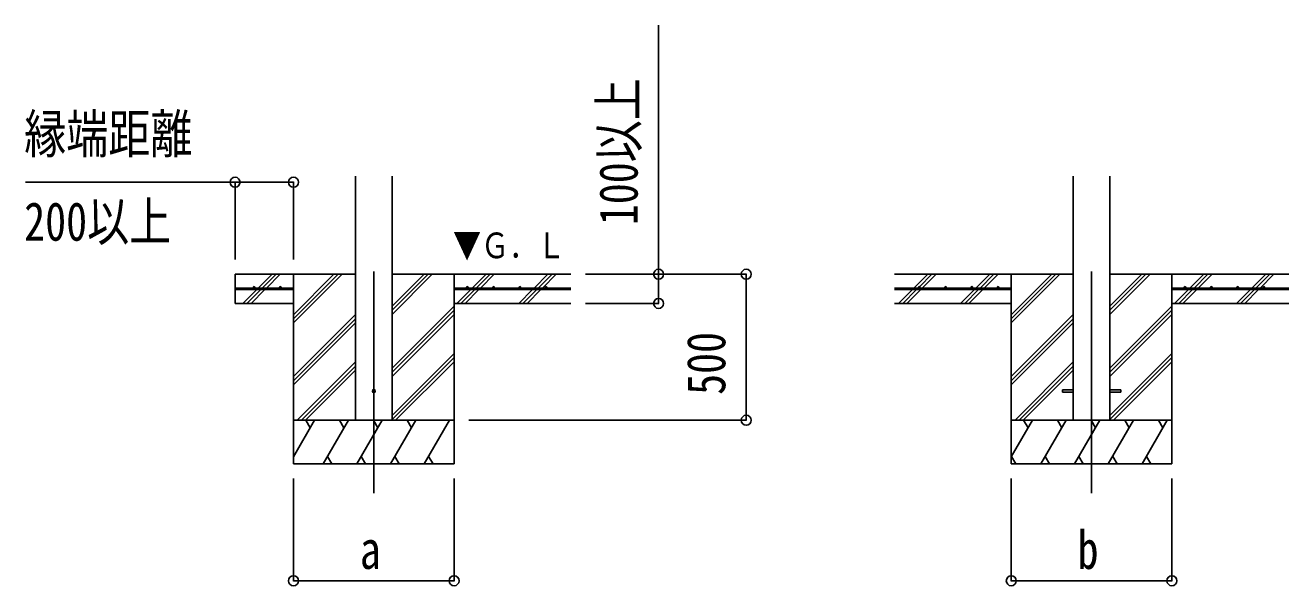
# Model space of a CAD drawing. Units: millimetres, scale not verified. Extents: x -16820 to 16820, y -11880 to 11880.
# Drawn here: x -13569 to -9243, y 761 to 2681 of the extents above; entities that cross this region are included whole.
import ezdxf
from ezdxf.enums import TextEntityAlignment as Align

# ---------------------------------------------------------------- set-up
doc = ezdxf.new("R2010")
doc.units = ezdxf.units.MM
doc.header["$LTSCALE"] = 60
for name, color, linetype in [('0-4_YKK_12', 2, 'Continuous'), ('0-5_YKK_13', 4, 'Continuous'), ('0-6_YKK_A1', 4, 'Continuous'), ('0-7_YKK_D', 6, 'Continuous')]:
    doc.layers.add(name, color=color, linetype=linetype)
doc.styles.add('ＭＳ ゴシック', font='')
doc.styles.get('ＭＳ ゴシック').set_extended_font_data('MS Gothic')

msp = doc.modelspace()

# ---------------------------------------------------------------- linework, layer by layer
at = {"layer": '0-4_YKK_12'}
for p, q in [((-12375.75, 1837.49), (-12375.75, 1078.28)), ((-9918.36, 1837.49), (-9918.36, 1078.28))]:
    msp.add_line(p, q, dxfattribs=at)
at = {"layer": '0-5_YKK_13'}
for p, q in [((-10018.36, 1432.78), (-10018.36, 1423.78)), ((-10018.36, 1432.78), (-9980.86, 1432.78)), ((-9855.86, 1432.78), (-9818.36, 1432.78)), ((-9818.36, 1432.78), (-9818.36, 1423.78)), ((-10018.36, 1423.78), (-9980.86, 1423.78)), ((-9855.86, 1423.78), (-9818.36, 1423.78))]:
    msp.add_line(p, q, dxfattribs=at)
msp.add_circle((-12375.75, 1428.28), 5, dxfattribs=at)
at = {"layer": '0-6_YKK_A1'}
for p, q in [((-12438.25, 1328.28), (-12438.25, 2163.63)), ((-12313.25, 1328.28), (-12313.25, 2163.63)), ((-9980.86, 2164.63), (-9980.86, 1328.28)), ((-9855.86, 2164.63), (-9855.86, 1328.28)), ((-12438.25, 1828.28), (-12850.75, 1828.28)), ((-12850.75, 1828.28), (-12850.75, 1728.28)), ((-12771.78, 1780.78), (-12724.28, 1828.28)), ((-12757.64, 1780.78), (-12710.14, 1828.28)), ((-12743.5, 1780.78), (-12696, 1828.28)), ((-12650.75, 1828.28), (-12650.75, 1178.28)), ((-12650.75, 1661.4), (-12483.87, 1828.28)), ((-12650.75, 1675.55), (-12498.01, 1828.28)), ((-12650.75, 1689.69), (-12512.15, 1828.28)), ((-12313.25, 1690.54), (-12175.5, 1828.28)), ((-12313.25, 1704.68), (-12189.64, 1828.28)), ((-12313.25, 1718.82), (-12203.78, 1828.28)), ((-12313.25, 1828.28), (-11700.75, 1828.28)), ((-12100.75, 1828.28), (-12100.75, 1178.28)), ((-12039.15, 1780.78), (-11991.65, 1828.28)), ((-12025.01, 1780.78), (-11977.51, 1828.28)), ((-12010.87, 1780.78), (-11963.37, 1828.28)), ((-11827.02, 1780.78), (-11779.52, 1828.28)), ((-11812.88, 1780.78), (-11765.38, 1828.28)), ((-11798.73, 1780.78), (-11751.23, 1828.28)), ((-9980.86, 1828.28), (-10593.36, 1828.28)), ((-10526.53, 1780.78), (-10479.03, 1828.28)), ((-10507.53, 1785.64), (-10464.88, 1828.28)), ((-10498.24, 1780.78), (-10450.74, 1828.28)), ((-10314.39, 1780.78), (-10266.89, 1828.28)), ((-10300.25, 1780.78), (-10252.75, 1828.28)), ((-10286.11, 1780.78), (-10238.61, 1828.28)), ((-10193.36, 1828.28), (-10193.36, 1178.28)), ((-10193.36, 1661.4), (-10026.48, 1828.28)), ((-10193.36, 1675.55), (-10040.62, 1828.28)), ((-10193.36, 1689.69), (-10054.76, 1828.28)), ((-9855.86, 1690.54), (-9718.11, 1828.28)), ((-9855.86, 1704.68), (-9732.25, 1828.28)), ((-9855.86, 1718.82), (-9746.39, 1828.28)), ((-9855.86, 1828.28), (-9243.36, 1828.28)), ((-9643.36, 1828.28), (-9643.36, 1178.28)), ((-9581.76, 1780.78), (-9534.26, 1828.28)), ((-9567.62, 1780.78), (-9520.12, 1828.28)), ((-9553.48, 1780.78), (-9505.98, 1828.28)), ((-9369.63, 1780.78), (-9322.13, 1828.28)), ((-9355.49, 1780.78), (-9307.99, 1828.28)), ((-9341.35, 1780.78), (-9293.85, 1828.28)), ((-12650.75, 1780.78), (-12850.75, 1780.78)), ((-12650.75, 1775.78), (-12850.75, 1775.78)), ((-12822.88, 1729.69), (-12776.78, 1775.78)), ((-12810.14, 1728.28), (-12762.64, 1775.78)), ((-12796, 1728.28), (-12748.5, 1775.78)), ((-12650.75, 1780.78), (-12650.75, 1775.78)), ((-12100.75, 1780.78), (-11700.75, 1780.78)), ((-12100.75, 1780.78), (-12100.75, 1775.78)), ((-12100.75, 1775.78), (-11700.75, 1775.78)), ((-12091.65, 1728.28), (-12044.15, 1775.78)), ((-12077.51, 1728.28), (-12030.01, 1775.78)), ((-12063.37, 1728.28), (-12015.87, 1775.78)), ((-11879.52, 1728.28), (-11832.02, 1775.78)), ((-11865.38, 1728.28), (-11817.88, 1775.78)), ((-11851.24, 1728.28), (-11803.73, 1775.78)), ((-10193.36, 1780.78), (-10593.36, 1780.78)), ((-10193.36, 1775.78), (-10593.36, 1775.78)), ((-10579.03, 1728.28), (-10531.53, 1775.78)), ((-10564.89, 1728.28), (-10517.38, 1775.78)), ((-10550.74, 1728.28), (-10503.24, 1775.78)), ((-10512.38, 1780.78), (-10510.72, 1782.45)), ((-10365.49, 1729.69), (-10319.39, 1775.78)), ((-10352.75, 1728.28), (-10305.25, 1775.78)), ((-10338.61, 1728.28), (-10291.11, 1775.78)), ((-10193.36, 1780.78), (-10193.36, 1775.78)), ((-9643.36, 1780.78), (-9243.36, 1780.78)), ((-9643.36, 1780.78), (-9643.36, 1775.78)), ((-9643.36, 1775.78), (-9243.36, 1775.78)), ((-9634.26, 1728.28), (-9586.76, 1775.78)), ((-9620.12, 1728.28), (-9572.62, 1775.78)), ((-9605.98, 1728.28), (-9558.48, 1775.78)), ((-9422.13, 1728.28), (-9374.63, 1775.78)), ((-9407.99, 1728.28), (-9360.49, 1775.78)), ((-9393.85, 1728.28), (-9346.35, 1775.78)), ((-12650.75, 1728.28), (-12850.75, 1728.28)), ((-12650.75, 1477.56), (-12438.25, 1690.06)), ((-12313.25, 1506.69), (-12100.75, 1719.19)), ((-12313.25, 1492.55), (-12100.75, 1705.05)), ((-12313.25, 1478.4), (-12100.75, 1690.9)), ((-12100.75, 1728.28), (-11700.75, 1728.28)), ((-10193.36, 1728.28), (-10593.36, 1728.28)), ((-10193.36, 1477.56), (-9980.86, 1690.05)), ((-9855.86, 1506.69), (-9643.36, 1719.19)), ((-9855.86, 1492.55), (-9643.36, 1705.05)), ((-9855.86, 1478.4), (-9643.36, 1690.9)), ((-9643.36, 1728.28), (-9243.36, 1728.28)), ((-12650.75, 1463.42), (-12438.25, 1675.91)), ((-12650.75, 1449.27), (-12438.25, 1661.77)), ((-10193.36, 1463.42), (-9980.86, 1675.91)), ((-10193.36, 1449.27), (-9980.86, 1661.77)), ((-12637.89, 1328.28), (-12438.25, 1527.92)), ((-12313.25, 1344.56), (-12100.75, 1557.06)), ((-12313.25, 1330.42), (-12100.75, 1542.91)), ((-12301.24, 1328.28), (-12100.75, 1528.77)), ((-10180.5, 1328.28), (-9980.86, 1527.92)), ((-9855.86, 1344.56), (-9643.36, 1557.06)), ((-9855.86, 1330.42), (-9643.36, 1542.91)), ((-9843.85, 1328.28), (-9643.36, 1528.77)), ((-12623.75, 1328.28), (-12438.25, 1513.78)), ((-12609.6, 1328.28), (-12438.25, 1499.64)), ((-10166.36, 1328.28), (-9980.86, 1513.78)), ((-10152.22, 1328.28), (-9980.86, 1499.64)), ((-12100.75, 1328.28), (-12650.75, 1328.28)), ((-12650.75, 1202.83), (-12578.32, 1328.28)), ((-12593.32, 1302.3), (-12608.32, 1328.28)), ((-12549.45, 1178.28), (-12462.85, 1328.28)), ((-12477.85, 1302.3), (-12492.85, 1328.28)), ((-12433.98, 1178.28), (-12347.38, 1328.28)), ((-12362.38, 1302.3), (-12377.38, 1328.28)), ((-12318.51, 1178.28), (-12231.91, 1328.28)), ((-12246.91, 1302.3), (-12261.91, 1328.28)), ((-12203.04, 1178.28), (-12116.44, 1328.28)), ((-12146.44, 1328.28), (-12146.44, 1328.28)), ((-9643.36, 1328.28), (-10193.36, 1328.28)), ((-10193.36, 1202.83), (-10120.93, 1328.28)), ((-10135.93, 1302.3), (-10150.93, 1328.28)), ((-10092.06, 1178.28), (-10005.46, 1328.28)), ((-10020.46, 1302.3), (-10035.46, 1328.28)), ((-9976.59, 1178.28), (-9889.99, 1328.28)), ((-9904.99, 1302.3), (-9919.99, 1328.28)), ((-9861.12, 1178.28), (-9774.52, 1328.28)), ((-9789.52, 1302.3), (-9804.52, 1328.28)), ((-9745.65, 1178.28), (-9659.05, 1328.28)), ((-9674.05, 1302.3), (-9689.05, 1328.28)), ((-12650.75, 1178.28), (-12100.75, 1178.28)), ((-12534.45, 1204.26), (-12519.45, 1178.28)), ((-12418.98, 1204.26), (-12403.98, 1178.28)), ((-12303.51, 1204.26), (-12288.51, 1178.28)), ((-12188.04, 1204.26), (-12173.04, 1178.28)), ((-10193.36, 1178.28), (-9643.36, 1178.28)), ((-10192.53, 1204.26), (-10177.53, 1178.29)), ((-10077.06, 1204.26), (-10062.07, 1178.28)), ((-9961.59, 1204.26), (-9946.6, 1178.28)), ((-9846.12, 1204.26), (-9831.12, 1178.28)), ((-9730.65, 1204.26), (-9715.66, 1178.28))]:
    msp.add_line(p, q, dxfattribs=at)
for centre in [(-12785.75, 1783.28), (-12695.75, 1783.28), (-12055.75, 1783.28), (-11965.75, 1783.28), (-11875.75, 1783.28), (-11785.75, 1783.28), (-10508.36, 1783.28), (-10418.36, 1783.28), (-10328.36, 1783.28), (-10238.36, 1783.28), (-9598.36, 1783.28), (-9508.36, 1783.28), (-9418.36, 1783.28), (-9328.36, 1783.28)]:
    msp.add_circle(centre, 2.5, dxfattribs=at)
at = {"layer": '0-7_YKK_D'}
for p, q in [((-12850.75, 2143.54), (-13568.56, 2143.54)), ((-12850.75, 1878.28), (-12850.75, 2144.54)), ((-12850.75, 2143.54), (-12650.75, 2143.54)), ((-12650.75, 1878.28), (-12650.75, 2144.54)), ((-11650.75, 1828.28), (-11099.75, 1828.28)), ((-11650.75, 1828.28), (-11399.75, 1828.28)), ((-11100.75, 1328.28), (-11100.75, 1828.28)), ((-11650.75, 1728.28), (-11399.75, 1728.28)), ((-12050.75, 1328.28), (-11099.75, 1328.28)), ((-12650.75, 1128.28), (-12650.75, 777.28)), ((-12100.75, 1128.28), (-12100.75, 777.28)), ((-10193.36, 1128.28), (-10193.36, 777.28)), ((-9643.36, 1128.28), (-9643.36, 777.28)), ((-12650.75, 778.28), (-12100.75, 778.28)), ((-10193.36, 778.28), (-9643.36, 778.28))]:
    msp.add_line(p, q, dxfattribs=at)
msp.add_lwpolyline([(-11400.75, 1728.28), (-11400.75, 1828.28), (-11400.75, 2681.08)], dxfattribs=at)
for centre in [(-12850.75, 2143.54), (-12650.75, 2143.54), (-11400.75, 1828.28), (-11100.75, 1828.28), (-11400.75, 1728.28), (-11100.75, 1328.28), (-12650.75, 778.28), (-12100.75, 778.28), (-10193.36, 778.28), (-9643.36, 778.28)]:
    msp.add_circle(centre, 17, dxfattribs=at)

# ---------------------------------------------------------------- texts
at = {"layer": '0-6_YKK_A1', "style": 'ＭＳ ゴシック', "width": 0.8}
msp.add_text('▼Ｇ．Ｌ', height=87.98, dxfattribs=at).set_placement((-12104.62, 1856.73), align=Align.BOTTOM_LEFT)
at = {"layer": '0-7_YKK_D', "style": 'ＭＳ ゴシック', "width": 0.8}
for s, p in [('100以上', (-11432.75, 1996.28)), ('500', (-11132.75, 1415.08))]:
    msp.add_text(s, height=132, rotation=90, dxfattribs=at).set_placement(p, align=Align.BOTTOM_LEFT)
for s, p in [('縁端距離', (-13572.83, 2203.54)), ('200以上', (-13572.83, 1903.54)), ('b', (-9966.36, 779.56)), ('a', (-12423.75, 779.56))]:
    msp.add_text(s, height=132, dxfattribs=at).set_placement(p, align=Align.BOTTOM_LEFT)

doc.saveas('drawing.dxf')
